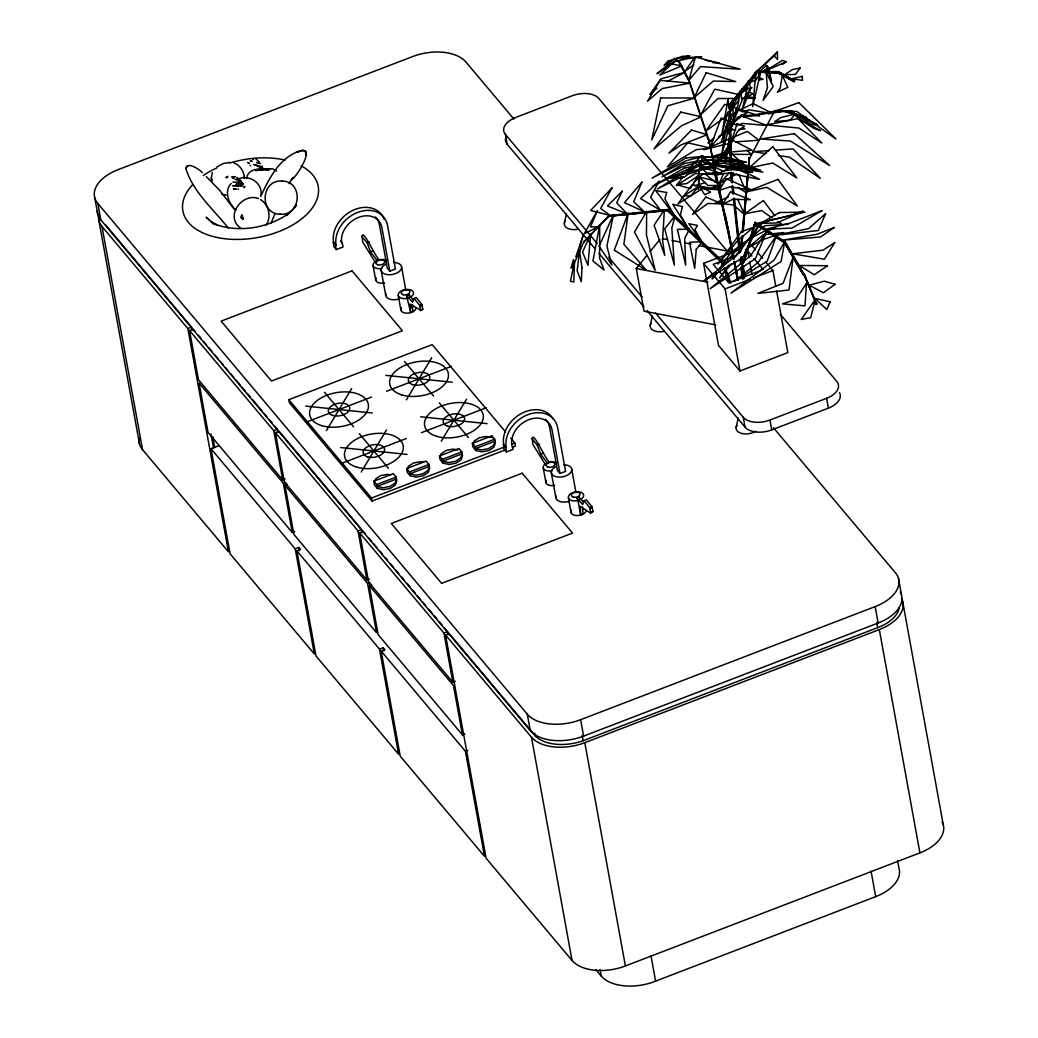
<?xml version="1.0" encoding="UTF-8"?>
<svg xmlns="http://www.w3.org/2000/svg" width="1038" height="1038" viewBox="0 0 1038 1038"><rect width="100%" height="100%" fill="white"/><g stroke="black" fill="none" stroke-linecap="round" stroke-linejoin="round"><path stroke-width="1.5" d="M722.915 265.637L721.825 262.627L723.162 261.861L722.02 262.886L667.187 210.48L668.329 209.455L667.94 210.636L609.176 216.202L609.566 215.476L668.329 209.455L723.162 261.861L724.252 264.872M609.163 216.657L609.566 215.476M667.94 210.636L668.316 209.442M741.82 236.534L740.509 250.885L742.209 235.808M742.248 231.759L749.293 157.672L743.247 231.098M742.494 232.616L749.293 157.672M742.43 236.612L741.119 250.962L742.819 235.886M742.858 231.824L749.514 158.477L774.685 110.807M755.132 81.029L752.641 106.616L760.296 73.776L756.105 71.972L755.132 81.029L760.296 73.776M211.337 177.589L211.778 181.014L211.337 177.589L212.336 172.568M726.276 127.051L721.384 156.167L728.884 127.972L726.276 127.051L730.324 128.453L728.884 127.972M745.154 97.183L748.541 81.003L750.811 88.126L742.157 110.158L745.154 97.183L750.811 88.126M564.348 223.079L566.489 213.724M650.255 325.231L652.383 315.876M736.15 427.384L738.278 418.029M376.483 260.836L379.545 259.928C375.574 258.54 358.966 218.888 362.833 242.282L375.509 262.731M546.637 463.169L549.699 462.273C545.716 460.872 529.121 421.22 532.987 444.627L545.664 465.076M246.772 178.069C247.511 170.92 254.79 168.986 260.772 168.96M406.533 295.558L410.711 312.568L409.971 304.03L420.546 310.167L419.624 305.25L413.967 298.425L412.54 302.136L406.533 295.558L408.777 294.701L413.422 299.826M413.967 298.425L416.212 297.569L421.869 304.394L422.79 309.311L420.403 310.738M582.487 506.933L583.096 514.044L580.852 514.9L580.112 506.362L590.544 513.083L589.779 507.595L584.122 500.77L582.681 504.481L576.687 497.903L578.932 497.033L583.564 502.171M584.122 500.77L586.366 499.901L592.023 506.726L592.945 511.656L590.544 513.083M743.169 262.484L748.048 245.837M750.253 238.26L755.067 222.379L744.596 260.486M743.117 263.263L749.319 242.075M750.643 237.533L755.067 222.392L785.338 242.191L755.067 222.392M743.766 262.744L750.409 240.038M751.733 235.496L755.664 222.651M249.457 163.368L247.602 162.538L248.718 162.823M374.601 481.723L375.548 478.946L380.687 475.586L387.589 474.327L390.599 474.976M406.987 470.486L408.401 466.334L413.539 462.974L420.442 461.702L423.452 462.351M439.84 457.875L441.254 453.723L446.392 450.362L453.295 449.091L457.81 450.064M473.159 443.875L474.106 441.098L479.245 437.751L486.147 436.479L490.663 437.452M777.812 72.751L794.122 81.639L777.812 72.751L778.37 71.57L794.498 80.899L778.37 71.57M274.862 214.023L270.918 223.481M597.304 211.051L590.363 226.92L598.148 226.803L584.173 233.835L597.161 210.948M723.914 172.931L718.633 184.427L729.182 172.918L733.71 172.931M295.376 206.964L296.492 204.797L292.223 210.351L286.358 215.515L288.421 213.763C267.194 228.295 238.584 233.109 214.282 223.948L217.24 225.012L210.948 221.522L213.607 223.936L206.186 217.202L209.079 219.835M239.96 181.572L241.426 183.025M731.92 108.147L742.183 88.658L746.231 90.617M583.732 242.049L609.475 215.333L583.732 242.049L584.07 241.244L572.185 267.895L572.574 267.155M679.345 61.437L678.969 62.241L688.246 79.874L688.635 79.135L679.358 61.502L674.713 58.297L674.324 59.036L678.956 62.163M733.529 259.046L708.513 138.781M729.364 108.224L729.701 104.228L756.884 71.778L729.779 105.292L756.417 71.466M729.779 105.292L730.311 104.371L729.909 117.216M756.001 72.05L756.391 71.324L778.396 71.635L778.189 72.894L756.001 72.05L778.189 72.894M756.196 72.582L756.391 71.324M713.482 168.623L713.872 167.884L702.817 156.128L702.428 156.855L713.495 168.636L716.765 182.701M774.296 111.546L774.685 110.612L780.719 110.391M749.903 157.75L748.904 158.412M794.122 81.639L794.68 80.458M724.887 214.983L708.513 138.794L688.661 79.277L708.124 139.52M733.256 258.228L727.677 227.283L713.885 167.897M722.02 262.886L723.162 261.861M754.898 223.65L784.962 242.918L754.898 223.65L755.275 222.911M784.378 242.607L803.659 275.239L784.378 242.607L785.143 241.543L804.048 274.512L785.571 243.229M784.754 242.399L785.143 241.543M803.516 275.018L804.424 274.11L816.582 304.355L804.035 274.849M803.659 275.239L804.424 274.11M816.076 304.523L816.971 303.615M266.182 225.064C271.606 216.981 268.894 204.642 260.525 199.633M239.493 182.39L232.836 182.065M232.862 177.368L232.473 178.03L233.978 178.679M326.386 430.588L351.674 388.51M361.224 472.018L386.512 429.94M406.403 399.825L431.678 357.747M441.241 441.254L466.516 399.176M289.07 183.648L293.092 177.316M292.158 178.796L291.457 179.821C296.038 177.991 318.783 142.491 296.933 152.171L302.486 150.302L296.077 152.391M715.091 165.665L732.607 140.182L752.057 150.173L727.002 152.352L715.286 165.73M694.227 58.076L685.054 71.181L693.864 64.836M716.596 272.566L712.094 278.911L717.141 272.929M719.295 268.764L731.012 252.299L751.032 237.663L737.343 249.003L720.177 269.335M728.897 265.092L719.684 277.925L731.466 263.6M733.503 258.67L737.188 253.532L739.796 252.182M729.714 112.325L738.226 100.868M242.788 218.979L243.359 217.37M231.227 183.428C223.715 191.161 228.542 203.85 235.886 209.845M774.231 55.961L777.41 51.9L777.566 59.451L774.231 55.961L754.561 73.464L777.41 51.9M683.199 176.823L676.283 185.633L695.304 173.567L715.403 174.514L712.561 172.97M686.157 173.048L694.059 162.966L704.024 168.351M715.662 324.894L644.04 311.205L636.281 268.518L647.089 255.231M650.048 251.611L659.87 239.531M243.956 187.58L244.916 186.477L243.852 187.151M725.082 130.503L710.342 147.111L721.163 117.982L737.953 125.715M684.366 173.657L692.904 164.679M695.045 162.434L701.454 155.7L711.575 164.692M747.697 87.646L744.012 89.566L731.388 101.906L747.762 87.996M693.41 182.883L702.817 174.06M656.95 88.152L649.879 94.497L660.985 78.823L685.054 72.245L667.304 81.444M242.049 215.476L240.738 217.526L242.801 218.849M756.027 74.567L747.866 81.678L755.586 76.345L739.445 92.006L752.433 81.185L755.495 80.627M758.363 72.53L766.524 65.42L768.444 67.483L771.455 81.366L766.524 65.42M745.375 250.028L747.62 248.134M714.222 137.859L707.903 142.842L713.378 139.728M733.152 122.925L742.001 115.958L766.771 125.455L742.118 123.418L739.38 124.975M242.983 218.836C242.879 221.769 240.012 212.479 242.451 215.567M216.981 166.949L223.027 163.615L229.878 162.291M782.315 64.499L786.129 61.761L782.483 60.373L764.747 71.246L786.129 61.761M758.155 74.58L768.444 67.483M704.205 169.09L706.904 167.287M712.315 163.693L720.411 158.308M723.11 156.504L729.857 152.015L748.787 169.012L735.41 163.848L729.169 164.899M701.999 188.838L677.944 203.928L692.074 184.725L719.529 189.772L703.595 188.929M718.854 136.627L732.543 128.855M716.22 185.504L712.094 187.839L721.358 186.918M718.971 183.96L736.837 173.878M239.428 182.506C242.814 184.349 239.596 184.115 243.411 184.297M267.064 170.31L269.88 169.285L267.519 169.921L269.205 169.466M680.098 178.147L682.822 176.707M681.239 176.94L657.391 189.007L682.745 173.268L712.444 166.456L687.039 174.566M733.256 166.106L715.584 175.046L728.481 173.061L759.595 179.379L734.645 166.807M738.939 110.469L753.186 103.566L772.973 113.7L749.267 109.859L742.014 111.689M377.534 260.317L375.834 261.148A7.772 4.463 -10.3 0 0 373.667 266.753A7.772 4.463 -10.3 0 0 381.906 268.375M412.618 311.322L410.412 312.464M547.688 462.663L545.975 463.493A7.772 4.463 -10.3 0 0 543.821 469.098A7.772 4.463 -10.3 0 0 552.06 470.72M716.986 202.228L728.157 196.922M742.248 98.96L753.004 93.887L748.943 91.928M296.323 152.275C278.158 160.021 268.725 179.496 260.733 196.312C263.743 183.311 249.029 173.761 237.702 179.211M268.025 169.791L255.452 170.427L256.957 170.556M667.187 210.48L667.94 210.182L609.176 216.202M340.607 240.816L342.281 242.814L343.046 246.979L336.26 249.587L333.743 246.59L333.574 242.204A28.493 22.148 -40.1 0 1 353.296 210.156A28.493 22.148 -40.1 0 1 384.151 219.29M332.99 242.425L336.091 245.189A28.493 22.148 -40.1 0 1 357.643 212.388A28.493 22.148 -40.1 0 1 387.524 225.441L395.439 269.024L389.834 271.178L387.317 268.193L379.389 224.597A22.278 17.309 -40.1 0 0 375.367 216.955M342.281 242.814L341.697 243.035A22.278 17.309 -40.1 0 1 358.551 217.383A22.278 17.309 -40.1 0 1 381.906 227.594L389.834 271.178M361.484 236.106L367.102 242.684L369.346 241.828M367.102 242.684L370.488 251.78L372.733 250.911M98.636 214.697A40.793 23.459 -10.3 0 0 101.971 226.414L187.865 328.566L191.55 327.152L192.134 330.344M285.178 479.024L282.725 479.971L198.466 379.778L189.526 330.525L193.198 329.111L195.287 331.589M419.624 305.25L421.869 304.394M419.988 306.236L422.232 305.38M420.546 310.167L422.79 309.311M504.87 450.09L372.071 501.082L289.381 402.731L288.824 399.695L432.184 344.642L505.571 431.925M210.999 448.74L295.246 548.92L314.345 653.992L230.099 553.812L210.999 448.74L219.096 445.626M776.645 291.055L787.842 352.622L739.977 370.994L718.504 345.459L703.582 263.367L731.998 252.455M734.995 251.313L740.976 249.016M748.45 246.136L751.447 244.994L755.534 249.86M189.526 330.525L273.773 430.718L277.444 429.304L278.028 432.483M735.76 255.724L713.236 264.366L728.728 282.79L761.762 270.114M744.765 252.26L747.762 251.105L751.901 256.023M369.424 579.217L366.972 580.164L284.373 481.93L275.42 432.677L279.105 431.263L360.666 528.264M306.599 421.999L371.448 397.1M386.616 391.235L451.465 366.336M703.582 263.367L725.056 288.901L750.487 279.144M753.471 277.989L772.921 270.529L775.788 286.319M294.727 531.56L292.262 532.507L208.015 432.314L199.062 383.061L283.322 483.254L285.774 482.307M284.97 485.213L367.569 583.447L376.522 632.7L293.923 534.466L284.97 485.213L287.422 484.279M341.437 463.441L406.299 438.529M421.454 432.677L486.303 407.765M373.784 481.204L393.259 473.717L396.101 477.091L396.788 480.905L395.374 485.057L390.236 488.418L383.346 489.689L377.326 488.379L374.484 485.006L373.784 481.204L376.625 484.577L377.326 488.379M406.637 468.592L426.112 461.106L428.954 464.479L429.641 468.281L428.227 472.446L423.089 475.806L416.199 477.078L410.179 475.767L407.337 472.394L406.637 468.592L409.478 471.966L410.179 475.767M439.489 455.98L458.965 448.494L461.806 451.867L462.494 455.669L461.08 459.834L455.942 463.182L449.039 464.453L443.031 463.156L440.19 459.782L439.489 455.98L442.331 459.354L443.031 463.156M472.342 443.356L491.817 435.882L494.659 439.256L495.347 443.057L493.932 447.222L488.794 450.57L481.892 451.841L475.884 450.544L473.043 447.17L472.342 443.356L475.183 446.729L475.884 450.544M376.625 484.577L396.101 477.091M409.478 471.966L428.954 464.479M442.331 459.354L461.806 451.867M475.183 446.729L494.659 439.256M503.132 444.757L506.233 447.534A28.493 22.148 -40.1 0 1 527.784 414.72A28.493 22.148 -40.1 0 1 557.666 427.786L565.593 471.369L559.975 473.523L552.06 429.94A22.278 17.309 -40.1 0 0 528.692 419.728A22.278 17.309 -40.1 0 0 511.851 445.38L513.187 449.324L506.414 451.932L503.897 448.935L503.715 444.536A28.493 22.148 -40.1 0 1 521.647 413.371A28.493 22.148 -40.1 0 1 552.943 418.729M288.824 399.695L371.526 498.032L504.312 447.054M511.864 444.147L514.874 442.992L515.432 446.042L512.422 447.196M531.625 438.438L537.243 445.03L539.488 444.16M537.243 445.03L540.642 454.125L542.887 453.256M295.246 548.92L298.931 547.506L300.579 549.478L296.907 550.893L315.993 655.964L398.592 754.185L379.493 649.113L296.907 550.893M275.42 432.677L358.019 530.898L361.704 529.497L362.275 532.663M455.319 681.369L452.866 682.316L368.62 582.123L359.667 532.87L363.352 531.456L365.428 533.934M655.64 313.074L743.286 417.302A20.397 11.729 -10.3 0 0 769.949 420.053L826.611 398.294A20.397 11.729 -10.3 0 0 836.758 381.4L780.42 314.41M367.569 583.447L370.021 582.5M646.998 310.518L745.076 427.15A20.397 11.729 -10.3 0 0 771.74 429.901L828.402 408.142A20.397 11.729 -10.3 0 0 839.47 392.598M464.868 733.905L462.416 734.852L378.169 634.659L369.217 585.406L371.669 584.459M589.779 507.595L592.023 506.726M590.142 508.581L592.387 507.725M580.553 514.809L582.798 513.94M590.7 512.513L592.945 511.656M379.493 649.113L383.178 647.699L384.839 649.658L381.154 651.073L400.24 756.157L484.499 856.337L465.4 751.265L381.154 651.073M359.667 532.87L443.914 633.05L447.599 631.649L448.182 634.815M942.05 821.772A40.793 23.459 -10.3 0 1 919.915 852.873L625.382 965.963A40.793 23.459 -10.3 0 1 572.042 960.461L486.147 858.309L445.574 635.022L449.246 633.608L535.154 735.76A38.263 22.006 -10.3 0 0 583.148 740.717L877.681 627.627A36.045 20.721 -10.3 0 0 899.193 607.762M465.4 751.265L467.853 750.318M513.914 119.085L465.958 62.059A40.793 23.459 -10.3 0 0 412.618 56.558L118.085 169.648A40.793 23.459 -10.3 0 0 97.793 203.422L527.291 714.183A40.793 23.459 -10.3 0 0 580.631 719.697L875.164 606.607A40.793 23.459 -10.3 0 0 895.457 572.82L773.479 427.773M97.261 211.246A40.793 23.459 -10.3 0 0 100.777 219.848L530.275 730.609A40.793 23.459 -10.3 0 0 583.616 736.111L878.135 623.021A40.793 23.459 -10.3 0 0 900.283 591.932M445.574 635.022L531.469 737.175A40.793 23.459 -10.3 0 0 584.809 742.676L879.329 629.586A40.793 23.459 -10.3 0 0 901.477 598.498M596.007 969.829L601.236 976.031A40.806 23.459 -10.3 0 0 655.588 981.144L875.696 896.637A40.793 23.459 -10.3 0 0 899.012 868.417L897.572 860.476M695.006 185.919L705.451 182.467M725.225 152.482L711.718 156.712L725.809 154.312M409.011 297.75L407.091 298.321A7.772 4.463 -10.3 0 1 398.307 294.065A7.772 4.463 -10.3 0 1 409.802 289.654A7.772 4.463 -10.3 0 1 410.711 296.92L410.062 297.231L408.777 294.701M579.152 500.082L577.232 500.653A7.772 4.463 -10.3 0 1 568.461 496.398A7.772 4.463 -10.3 0 1 579.957 491.986A7.772 4.463 -10.3 0 1 580.865 499.265L580.216 499.576L578.932 497.033M576.687 497.903L577.971 500.433L580.527 514.524L583.096 514.044M775.996 227.997L765.175 230.812L750.253 238.377L764.734 225.739L788.309 224.195M731.842 114.258L734.748 113.518M729.545 143.361L703.699 149.693L747.282 131.385L758.973 140.247L735.618 141.869M744.012 89.566L751.992 87.763M783.768 110.521L767.925 113.687L785.312 110.975M236.664 183.843L242.477 184.271M758.57 80.082L763.177 79.238L758.635 77.526M705.762 168.818L713.573 167.507M718.244 166.729L726.042 165.418M281.635 181.027C260.875 179.73 258.773 214.36 280.675 214.256C301.422 215.541 303.55 180.91 281.635 181.027L282.31 181.17M226.959 177.407L225.947 177.576L227.659 177.394M227.192 176.46L227.88 176.395M231.461 176.992L235.055 176.59M259.357 167.546L261.524 169.934C262.367 167.352 257.632 165.068 253.622 164.497M262.406 169.739L261.355 168.727M253.752 158.632L252.662 158.892L253.324 158.931M232.849 176.784L233.68 176.681M609.553 215.93L668.329 209.91M726.6 130.386L735.773 129.659M738.835 129.413L744.947 128.933L742.144 127.648M262.29 168.818L272.203 168.701L276.653 171.049M769.145 150.588L753.173 151.704L765.836 153.611M775.529 150.134L793.11 148.888L820.318 178.328L789.581 157.192L778.5 155.518M233.303 176.862L234.783 176.784M379.545 259.928L378.727 259.967L379.467 259.747A7.772 4.463 -10.3 0 1 386.642 260.499M549.699 462.273L548.881 462.312L549.608 462.092A7.772 4.463 -10.3 0 1 556.796 462.831M233.654 189.201L234.419 189.176L233.524 189.201M774.296 111.351L790.917 110.716M233.926 185.711L232.81 185.75L234.705 185.763M716.168 166.82L713.132 166.91L716.194 167.3M720.709 166.677L752.706 172.399L733.036 169.402M721.825 262.627L722.772 262.601L667.577 209.754M236.664 185.841L238.857 185.776M237.793 189.059L238.545 189.059M738.278 98.389L717.933 98.545L700.987 114.414L714.806 89.164L738.278 94.419M741.404 98.376L755.495 98.273L746.101 96.171M233.848 189.046L236.002 189.046L233.758 189.046M240.401 185.763L241.309 185.763M730.622 154.338L751.486 154.415L746.776 150.095M235.924 184.427L236.949 184.44M756.585 71.843L778.578 72.154M713.002 62.695L719.152 62.929L705.139 60.204M242.814 185.815L235.159 185.776M734.904 114.712L728.754 114.388L705.905 131.048L724.784 104.384L759.557 116.009L741.067 115.036M701.935 166.612L712.055 167.442M385.825 375.354L452.257 382.218M420.662 416.796L487.094 423.647M305.808 406.118L372.24 412.981M340.659 447.56L407.091 454.41M715.584 202.903L733.503 204.953L744.635 214.749L737.668 199.244M226.167 195.131L221.924 194.378M817.996 125.39L810.211 124.041L795.64 113.791L810.963 122.16L816.763 124.313M662.452 238.636L667.226 239.544M672.001 240.453L679.955 241.984M684.73 242.892L691.1 244.112M699.054 245.63L732.478 252.026M636.281 268.518L707.903 282.206M729.312 104.981L730.116 116.438M280.001 214.1L280.675 214.256M251.481 160.955L250.314 160.682L252.26 161.24M256.555 162.512L260.603 163.667M806.669 117.333L782.847 110.768L807.019 118.929L816.815 124.495M258.579 198.53C241.776 192.277 224.273 217.02 240.868 228.217M258.138 162.901L259.072 163.161M250.041 165.483L250.794 165.743M255.14 164.925L256.049 165.211M259.734 166.703L260.577 166.962L255.698 165.25M255.672 165.068L257.541 165.756M235.289 179.185L239.116 181.053L241.607 184.258M236.794 178.069L240.362 180.132L243.255 184.037M234.121 163.031C240.271 165.185 243.93 171.594 244.462 177.848M734.761 167.637L745.816 172.97M237.196 177.498L239.441 180.236M737.784 187.203L746.594 193.029L738.809 174.527M772.181 217.98L761.671 210.558L744.869 213.724L763.332 200.503L774.724 215.644M777.423 221.691L781.367 224.48L779.473 221.963M705.23 173.995L715.169 182.286M202.332 172.749C199.815 169.324 185.893 160.605 186.036 169.142C193.379 192.238 213.426 209.365 228.204 227.945M259.422 162.252L255.53 158.606M206.393 176.655L219.784 190.434L234.588 209.689M260.551 167.572L261.148 168.286M792.409 111.053L802.426 121.472L802.037 122.212L790.904 110.625M757.584 252.286L762.696 258.371M765.759 262.017L772.921 270.529M753.964 258.475L763.254 269.53M727.21 251.131L598.887 98.519A20.397 11.729 -10.3 0 0 572.223 95.768L515.562 117.528A20.397 11.729 -10.3 0 0 505.402 134.408L507.193 144.269L594.839 248.484M505.402 134.408L597.213 243.593M608.696 257.242L642.081 296.946M599.004 253.441L643.871 306.794M559.975 473.523L557.458 470.525L549.543 426.942A22.278 17.309 -40.1 0 0 545.521 419.287M510.748 438.075L514.874 442.992M333.574 242.204L336.091 245.189M503.715 444.536L506.233 447.534M404.496 361.484L433.586 396.088M439.334 402.913L468.436 437.517M324.479 392.247L353.582 426.852M359.317 433.676L388.42 468.281M105.655 224.999L191.55 327.152M198.401 335.3L201.528 339.011M203.604 341.489L206.718 345.2M208.807 347.665L211.921 351.376M215.048 355.087L218.162 358.798M220.251 361.276L223.365 364.987M225.441 367.452L228.568 371.163M230.644 373.641L233.771 377.352M235.847 379.83L240.012 384.774M242.088 387.252L245.202 390.963M247.291 393.428L250.405 397.139M252.494 399.617L261.848 410.75M263.924 413.228L267.051 416.939M269.127 419.404L272.254 423.115M274.33 425.593L277.444 429.304M368.555 537.645L371.669 541.356M373.758 543.821L376.872 547.532M379.986 551.243L382.075 553.721M385.189 557.432L387.278 559.897M390.392 563.608L393.519 567.319M395.595 569.797L398.709 573.508M401.836 577.219L403.912 579.697M407.039 583.408L410.153 587.119M412.229 589.584L415.356 593.295M417.432 595.773L420.559 599.484M422.635 601.962L425.762 605.673M428.876 609.384L432.003 613.095M434.079 615.56L437.193 619.271M439.282 621.749L442.396 625.46M444.485 627.938L447.599 631.649M369.217 585.406L453.463 685.599L462.416 734.852M139.222 437.971A40.793 23.459 -10.3 0 0 142.543 449.688L228.451 551.84L187.865 328.566M547.454 463.13L540.642 454.125M377.3 260.798L370.488 251.78M260.175 166.106L261.628 169.428M262.017 168.104L262.523 169.7M261.965 165.937L263.25 169.259M803.905 274.292L816.582 304.355M725.341 267.882L730.817 282.907M724.965 268.608L729.883 282.141M722.214 261.887L723.304 264.898M724.394 267.908L729.87 282.933M724.018 268.634L728.936 282.167M717.479 185.828L727.288 228.023M727.677 227.283L733.957 259.085M734.593 262.264L738.044 279.754M725.277 214.256L733.918 258.306M734.541 261.459L735.773 267.752M736.383 270.892L738.239 280.338M733.892 261.407L737.655 280.494M734.151 262.186L737.538 279.494M898.48 578.387L901.464 594.813M902.658 601.378L943.231 824.652M875.164 606.607L878.135 623.021M879.329 629.586L919.915 852.873M876.734 622.372L877.681 627.627M826.611 398.294L828.402 408.142M871.077 871.206L875.696 896.637M747.762 251.105L748.904 257.359M749.76 262.056L752.031 274.564M769.949 420.053L771.74 429.901M725.056 288.901L739.977 370.994M743.286 417.302L745.076 427.15M571.769 469.397L576.025 492.855M568.422 497.981L571.069 512.577M650.969 955.726L655.588 981.144M551.295 472.498L555.836 497.513M543.25 468.034L545.897 482.631M580.631 719.697L583.616 736.111M584.809 742.676L625.382 965.963M582.201 735.462L583.148 740.717M505.649 447.754L506.414 451.932M600.081 969.674L601.236 976.031M491.817 435.882L492.168 437.776M534.674 733.139L535.154 735.76M527.291 714.183L530.275 730.609M531.469 737.175L572.042 960.461M411.489 305.055L412.06 308.182M401.615 267.064L405.871 290.523M398.268 295.635L400.928 310.232M381.141 270.152L385.695 295.181M443.914 633.05L452.866 682.316M373.096 265.702L375.756 280.299M335.508 245.422L336.26 249.587M371.526 498.032L372.071 501.082M383.178 647.699L383.762 650.878M358.019 530.898L366.972 580.164M298.931 547.506L299.515 550.698M273.773 430.718L282.725 479.971M283.322 483.254L292.262 532.507M212.79 436.881L214.684 447.326M210.974 434.001L213.581 448.364M97.793 203.422L100.777 219.848M101.971 226.414L142.543 449.688M94.769 197.856L97.754 214.282M98.947 220.847L139.52 444.121M244.267 176.395L244.527 178.432M731.569 172.425L732.62 182.026M733.152 186.814L733.853 193.211M734.385 198.011L740.366 252.39M740.898 257.19L741.599 263.587M741.949 266.779L743.182 277.976M730.947 172.308L732.231 182.753M732.581 185.958L733.464 193.95M733.996 198.751L739.757 252.286M740.457 258.683L741.21 264.314M741.34 266.688L742.754 279.482M730.57 173.035L731.621 182.636M731.972 185.841L732.854 193.834M733.386 198.634L739.367 253.013M740.068 259.422L740.6 264.21M740.95 267.415L742.183 278.612M743.442 266.494L744.544 277.756M742.897 265.611L743.999 276.887M742.832 266.39L743.935 277.652M742.287 265.507L743.545 278.392M742.118 256.671L742.728 263.12M743.039 266.338L744.103 277.626M741.729 257.411L743.714 278.353M741.664 258.241L742.118 263.068M742.43 266.286L743.493 277.574M741.119 257.359L741.729 263.808M742.04 267.026L743.104 278.301M412.333 304.588L412.942 311.698M730.311 104.371L730.454 112.467M730.531 117.333L731.336 167.546M730.168 119.681L730.947 168.286M730.012 123.704L730.726 167.468M729.416 111.468L729.493 116.321M729.597 122.808L730.337 168.195M755.846 431.263A12.235 7.032 -10.3 0 1 741.106 433.287A12.235 7.032 -10.3 0 1 736.876 425.489M664.229 331.304A12.235 7.032 -10.3 0 1 650.982 323.337M578.322 229.151A12.235 7.032 -10.3 0 1 565.087 221.185M507.193 144.269A20.397 11.729 -10.3 0 1 505.532 138.404M301.215 165.872A68.78 39.548 -10.3 0 1 300.462 219.797A68.78 39.548 -10.3 0 1 209.17 235.354A68.78 39.548 -10.3 0 1 192.886 184.349M203.396 175.487A68.78 39.548 -10.3 0 1 216.734 168.013M229.606 163.122A68.78 39.548 -10.3 0 1 285.255 160.086M384.566 282.972A7.772 4.463 -10.3 0 1 376.158 277.912M416.16 308.143A7.772 4.463 -10.3 0 1 406.74 313.204A7.772 4.463 -10.3 0 1 401.33 307.858M393.506 262.458A10.367 5.956 -10.3 0 1 400.512 270.243A10.367 5.956 -10.3 0 1 384.527 273.915A10.367 5.956 -10.3 0 1 385.799 264.236M399.098 298.97A10.367 5.956 -10.3 0 1 385.902 293.585M554.707 485.317A7.772 4.463 -10.3 0 1 546.299 480.257M586.314 510.475A7.772 4.463 -10.3 0 1 576.894 515.549A7.772 4.463 -10.3 0 1 571.484 510.203M563.66 464.803A10.367 5.956 -10.3 0 1 570.666 472.588A10.367 5.956 -10.3 0 1 554.668 476.247A10.367 5.956 -10.3 0 1 555.94 466.568M569.239 501.315A10.367 5.956 -10.3 0 1 556.044 495.93M599.692 225.051L599.601 258.125L604.077 269.984L592.945 260.992L599.692 225.051M646.661 211.441L646.453 235.029L655.16 270.295L634.478 232.136L646.661 211.441M733.256 100.024L733.075 113.791L721.293 141.791L728.313 119.941L733.256 100.024M574.429 262.523L573.806 282.167L570.446 281.103L574.429 262.523M699.015 171.075L698.34 189.409L699.404 170.336L699.015 171.075L702.791 155.985L699.028 171.153M581.994 267.609L581.28 281.726L577.167 270.697L579.58 250.924L581.994 267.609M664.411 209.624L662.568 240.375L664.722 255.4L654.122 225.22L664.411 209.624M186.308 167.884L186.256 168.727C184.764 167.326 189.435 165.405 187.009 166.352L186.308 167.884M806.526 283.231L804.969 305.873L782.509 303.875L796.042 299.178L806.526 283.231M696.226 249.405L694.669 268.336L689.517 242.308L702.259 241.62L696.226 249.405M590.635 234.341L587.949 265.313L582.552 252.026L590.635 234.341M793.201 256.879L789.01 290.004L757.922 293.404L783.119 283.27L793.201 256.879M628.146 213.335L623.877 244.345L646.609 270.477L614.275 250.145L628.146 213.335M782.302 75.203L780.226 88.178L777.254 92.278L787.764 87.322L782.302 75.203M729.584 136.38L725.017 162.914L729.87 143.257L730.415 144.477L729.584 136.38M727.872 99.804L721.786 134.642L727.716 112.169L729.883 111.598L727.872 99.804M784.767 241.53L781.108 261.485L730.947 293.131L774.192 259.993L784.767 241.53M740.444 91.5L737.849 105.539L728.442 133.928L742.053 100.375L740.444 91.5M613.432 214.853L606.919 246.071L611.784 265.014L599.069 246.175L613.432 214.853M660.609 97.935L651.734 140L667.901 105.759L694.941 98.013L660.609 97.935M306.093 153.702L305.743 155.103L305.73 151.457C300.773 149.498 305.847 150.588 306.093 153.702M815.219 299.567L810.743 317.628L801.219 319.483L815.219 299.567M682.446 206.627L680.37 214.892L688.674 229.255L672.715 204.239L682.446 206.627M675.154 215.709L671.833 228.139L674.363 265.209L664.696 228.788L675.154 215.709M666.668 192.51L664.917 198.933L674.337 215.333L655.653 190.538L666.668 192.51M695.421 56.934L688.921 80.121L700.507 66.627L740.198 69.209L695.421 56.934M583.317 234.796L580.307 245.331L581.15 247.641L575.805 256.957L583.317 234.796M736.072 109.561L729.999 129.594L737.343 117.463L747.282 112.74L736.072 109.561M573.482 259.902L570.991 268.012L574.248 263.626L573.482 259.902M737.071 123.613L730.246 145.203L737.577 131.424L744.454 126.286L737.071 123.613M767.458 87.529L763.06 100.478L773.219 86.478L766.083 72.128L767.458 87.529M396.451 478.998L395.024 483.163L389.886 486.511L382.996 487.782L376.976 486.485L396.451 478.998M429.304 466.386L427.877 470.538L422.738 473.899L415.849 475.17L409.828 473.873L429.304 466.386M462.157 453.775L460.729 457.927L455.591 461.287L448.701 462.559L442.681 461.248L462.157 453.775M495.009 441.15L493.582 445.315L488.444 448.676L481.554 449.934L475.534 448.637L495.009 441.15M776.567 235.405L767.173 261.226L734.022 281.57L758.259 262.329L776.567 235.405M766.771 230.968L755.495 258.618L710.213 288.629L750.759 255.582L766.771 230.968M830.128 301.798L826.884 309.558L814.83 298.373L830.128 301.798M641.925 182.104L633.699 201.722L644.351 211.726L624.435 202.669L641.925 182.104M825.599 213.685L818.32 230.527L775.581 235.315L808.55 228.645L825.599 213.685M622.242 191.213L616.702 202.838L627.419 214.036L607.477 205.952L622.242 191.213M706.203 72.699L694.175 97.533L713.34 81.042L735.695 81.587L706.203 72.699M759.038 225.038L742.507 257.982L703.271 281.246L736.785 255.283L759.038 225.038M689.388 229.32L684.717 238.403L685.651 265.196L677.386 229.333L689.388 229.32M659.026 181.274L650.605 197.233L660.648 210.364L640.576 198.569L659.026 181.274M611.966 187.956L600.652 208.482L610.357 215.515L590.661 210.429L611.966 187.956M697.38 225.454L694.967 229.8L701.454 241.257L688.804 223.663L697.38 225.454M726.263 178.653L719.165 190.473L729.922 186.814L752.926 190.499L726.263 178.653M660.103 80.354L647.517 101.179L662.166 88.58L689.959 83.118L660.103 80.354M698.107 175.85L690.387 188.553L676.529 184.673L686.624 183.648L698.107 175.85M834.747 242.568L824.393 259.202L792.5 253.804L822.978 250.197L834.747 242.568M730.518 191.939L722.409 204.421L732.815 199.283L750.37 199.698L730.518 191.939M741.197 231.889L717.985 264.054L738.005 240.297L753.757 227.166L741.197 231.889M680.785 112.104L654.031 148.927L681.382 125.845L701.195 116.775L680.785 112.104M800.116 68.093L795.419 74.399L784.546 74.749L792.617 69.468L800.116 68.093M705.853 197.064L692.593 214.425L707.981 203.448L722.227 203.889L705.853 197.064M687.675 142.816L667.395 166.871L696.239 149.693L710.602 148.084L687.675 142.816M698.846 186.204L690.607 195.948L683.925 195.845L698.846 186.204M795.51 114.024L789.905 120.278L774.724 121.55L780.952 117.502L795.51 114.024M667.979 61.216L664.048 65.42L675.466 58.647L667.979 61.216M691.529 130.061L668.926 153.131L680.967 144.931L707.189 134.745L691.529 130.061M671.781 63.967L659.753 75.034L681.745 65.939L671.781 63.967M772.752 146.708L749.008 167.987L772.687 163.005L796.821 177.952L772.752 146.708M700.715 162.81L684.444 177.161L666.188 178.251L684.107 174.163L700.715 162.81M763.384 234.731L747.334 248.329L762.567 239.713L783.807 232.564L763.384 234.731M667.784 64.862L657.015 73.698L677.542 60.048L667.784 64.862M835.11 284.269L823.342 292.781L809.212 285.152L824.315 281.194L835.11 284.269M834.318 227.478L820.539 236.975L783.106 240.141L817.23 234.212L834.318 227.478M827.468 265.728L814.22 274.811L799.39 265.469L827.468 265.728M683.99 163.511L662.01 176.81L681.668 167.053L706.709 159.593L683.99 163.511M685.988 157.984L652.02 178.121L686.131 160.721L702.973 156.388L685.988 157.984M821.927 210.701L791.916 228.113L766.109 229.242L789.957 223.092L821.927 210.701M684.289 168.117L652.435 186.308L686.027 169.973L708.798 163.433L684.289 168.117M779.434 212.556L753.471 227.374L770.196 220.251L805.073 212.102L779.434 212.556M684.509 57.661L679.293 60.502L690.322 58.128L701.753 57.012L684.509 57.661M710.42 192.134L704.711 194.742L698.821 185.335L710.42 192.134M803.01 211.233L776.943 222.962L757.026 223.429L788.75 215.956L803.01 211.233M777.994 179.353L746.179 191.861L766.797 187.346L797.301 205.978L777.994 179.353M352.051 270.866L221.133 321.144L271.476 381.024L402.394 330.746L352.051 270.866M522.192 473.211L391.274 523.476L441.63 583.356L572.548 533.091L522.192 473.211M798.806 102.58L774.374 111.546L796.704 111.455L835.94 138.949L798.806 102.58M682.057 56.441L675.375 58.842L689.855 55.831L682.057 56.441M802.205 76.397L791.851 78.732L802.491 80.328L802.205 76.397M779.46 110.469L764.059 113.921L743.338 116.762L779.486 110.404M797.975 118.643L766.55 124.91L799.013 128.089L821.824 143.049L797.975 118.643M794.342 133.668L760.737 138.988L790.45 141.064L829.647 165.548L794.342 133.668M740.107 168.74L722.915 170.972L701.48 161.292L726.847 167.974L740.107 168.74M237.365 186.01L236.443 186.062L237.222 185.997M724.277 163.226L709.797 163.355L762.904 172.126L724.277 163.226M721.332 185.439L708.137 185.53L699.119 177.122L713.378 180.314L721.332 185.439M726.587 157.361L703.543 156.699L728.676 159.009L746.361 162.291L726.587 157.361M721.644 173.657L706.437 172.944L700.274 166.443L721.644 173.657M734.216 161.059L706.307 159.644L731.868 162.408L760.698 170.336L734.216 161.059M237.702 184.349L236.482 184.271L237.728 184.362M820.487 130.567L814.22 128.569L800.856 119.98L820.487 130.567M377.845 264.768A4.373 2.517 -10.3 0 0 384.683 262.134A4.373 2.517 -10.3 0 0 378.611 260.291A4.373 2.517 -10.3 0 0 377.845 264.768M403.029 294.701A4.373 2.517 -10.3 0 0 409.867 292.08A4.373 2.517 -10.3 0 0 403.782 290.225A4.373 2.517 -10.3 0 0 403.029 294.701M547.999 467.1A4.373 2.517 -10.3 0 0 554.837 464.479A4.373 2.517 -10.3 0 0 548.765 462.637A4.373 2.517 -10.3 0 0 547.999 467.1M573.171 497.046A4.373 2.517 -10.3 0 0 580.008 494.412A4.373 2.517 -10.3 0 0 573.936 492.57A4.373 2.517 -10.3 0 0 573.171 497.046M356.618 467.087A29.778 17.127 -10.3 0 0 403.172 449.22A29.778 17.127 -10.3 0 0 361.808 436.648A29.778 17.127 -10.3 0 0 356.618 467.087M367.569 456.863A10.873 6.254 -10.3 0 0 384.566 450.336A10.873 6.254 -10.3 0 0 369.463 445.743A10.873 6.254 -10.3 0 0 367.569 456.863M401.797 394.894A29.778 17.127 -10.3 0 0 448.351 377.015A29.778 17.127 -10.3 0 0 406.974 364.442A29.778 17.127 -10.3 0 0 401.797 394.894M412.748 384.67A10.873 6.254 -10.3 0 0 429.745 378.143A10.873 6.254 -10.3 0 0 414.642 373.55A10.873 6.254 -10.3 0 0 412.748 384.67M436.635 436.323A29.778 17.127 -10.3 0 0 483.189 418.457A29.778 17.127 -10.3 0 0 441.825 405.884A29.778 17.127 -10.3 0 0 436.635 436.323M447.586 426.099A10.873 6.254 -10.3 0 0 464.583 419.573A10.873 6.254 -10.3 0 0 449.48 414.979A10.873 6.254 -10.3 0 0 447.586 426.099M321.78 425.658A29.778 17.127 -10.3 0 0 368.334 407.778A29.778 17.127 -10.3 0 0 326.97 395.206A29.778 17.127 -10.3 0 0 321.78 425.658M332.731 415.434A10.873 6.254 -10.3 0 0 349.728 408.907A10.873 6.254 -10.3 0 0 334.625 404.314A10.873 6.254 -10.3 0 0 332.731 415.434"/></g></svg>
